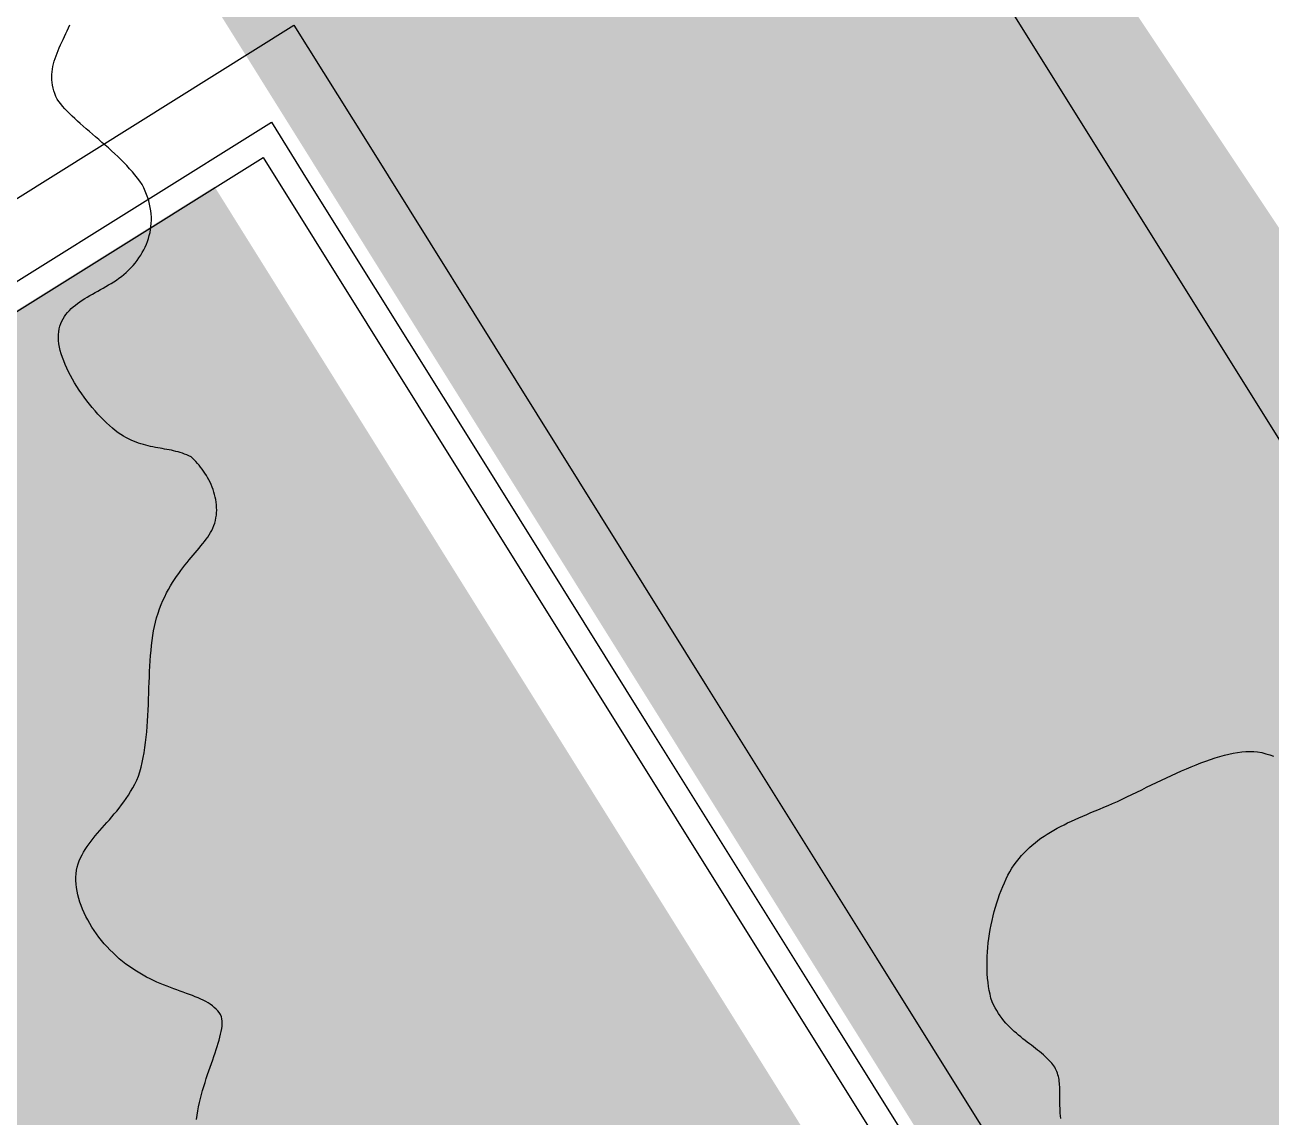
# Model space of a CAD drawing. Header units: metres. Extents: x 507649 to 508899, y 6966965 to 6967377.
# Drawn here: x 507858.654 to 507860.599, y 6967230.834 to 6967232.537 of the extents above; entities that cross this region are included whole.
import ezdxf

# ---------------------------------------------------------------- set-up
doc = ezdxf.new("R2010")
doc.units = ezdxf.units.M
doc.layers.add('_PROP-BDY', color=6, linetype='Continuous', plot=False)
for name, color, linetype in [('C_TEXT_2.5', 7, 'Continuous'), ('HATCH_LANDSCAPE', 1, 'Continuous'), ('HATCH_PAVEMENT_CARPARK', 254, 'Continuous'), ('KRB_LIP', 6, 'Continuous'), ('mga2020VEG_TREE', 252, 'Continuous'), ('PAV_CREST SAG', 2, 'Continuous')]:
    doc.layers.add(name, color=color, linetype=linetype)
pattern_1 = [(212.013854887, (0, 0), (-0.28538859865, -1.2375190291), [0.238125, -1.557926224]), (167.013854887, (0, 0), (-0.28538859868, -1.23751902925), [0.238125, -1.031875]), (257.013854887, (0, 0), (1.23751902925, -0.28538859868), [0.238125, -1.031875])]

# ---------------------------------------------------------------- blocks, each defined once
blk = doc.blocks.new('XD_HATCH')
at = {"layer": 'HATCH_LANDSCAPE', "ltscale": 0.5}
h = blk.add_hatch(dxfattribs=at)
h.set_pattern_fill('GRASS', color=256, scale=0.05)
h.set_pattern_definition(pattern_1)
edge = h.paths.add_edge_path()
edge.add_line((507834.6194, 6967286.6003), (507833.7745, 6967278.3766))
edge.add_line((507833.7745, 6967278.3766), (507834.4563, 6967266.5732))
edge.add_arc((507833.4405, 6967266.3882), 1.0325, -56.8269, 10.3208, ccw=False)
edge.add_line((507834.0055, 6967265.524), (507833.7027, 6967265.3348))
edge.add_line((507833.7027, 6967265.3348), (507831.8595, 6967265.8814))
edge.add_arc((507790.5773, 6967261.1965), 41.5471, 6.4744, 11.72996)
edge.add_arc((507652.9266, 6967269.5696), 178.3302, 0.023588, 2.717699)
edge.add_arc((507863.8943, 6967277.5885), 32.8409, 156.38178, 179.23816, ccw=False)
edge.add_line((507833.8043, 6967290.7459), (507834.868, 6967290.3037))
edge.add_line((507834.868, 6967290.3037), (507834.6194, 6967286.6003))
edge = h.paths.add_edge_path()
edge.add_line((507840.3758, 6967264.2031), (507839.0111, 6967268.6216))
edge.add_line((507839.0111, 6967268.6216), (507838.9485, 6967268.9634))
edge.add_line((507838.9485, 6967268.9634), (507838.9635, 6967269.4631))
edge.add_line((507838.9635, 6967269.4631), (507838.7986, 6967271.4707))
edge.add_line((507838.7986, 6967271.4707), (507838.5426, 6967271.9806))
edge.add_line((507838.5426, 6967271.9806), (507838.3277, 6967272.489))
edge.add_line((507838.3277, 6967272.489), (507838.1812, 6967272.9949))
edge.add_line((507838.1812, 6967272.9949), (507838.0533, 6967273.5))
edge.add_line((507838.0533, 6967273.5), (507837.435, 6967274.5364))
edge.add_line((507837.435, 6967274.5364), (507837.4424, 6967274.8298))
edge.add_line((507837.4424, 6967274.8298), (507837.523, 6967275.3334))
edge.add_line((507837.523, 6967275.3334), (507837.4511, 6967275.831))
edge.add_line((507837.4511, 6967275.831), (507837.4008, 6967276.3294))
edge.add_line((507837.4008, 6967276.3294), (507837.3858, 6967276.8292))
edge.add_line((507837.3858, 6967276.8292), (507837.3708, 6967277.329))
edge.add_line((507837.3708, 6967277.329), (507837.3559, 6967277.8288))
edge.add_line((507837.3559, 6967277.8288), (507837.2868, 6967278.3259))
edge.add_line((507837.2868, 6967278.3259), (507837.6201, 6967280.3039))
edge.add_line((507837.6201, 6967280.3039), (507837.7291, 6967281.2981))
edge.add_line((507837.7291, 6967281.2981), (507837.7573, 6967281.7976))
edge.add_line((507837.7573, 6967281.7976), (507837.7637, 6967283.3032))
edge.add_line((507837.7637, 6967283.3032), (507837.8004, 6967283.8019))
edge.add_line((507837.8004, 6967283.8019), (507837.9, 6967284.2949))
edge.add_line((507837.9, 6967284.2949), (507838.1892, 6967285.2728))
edge.add_line((507838.1892, 6967285.2728), (507838.2709, 6967285.7675))
edge.add_line((507838.2709, 6967285.7675), (507838.3266, 6967286.2645))
edge.add_line((507838.3266, 6967286.2645), (507837.056, 6967286.299))
edge.add_line((507837.056, 6967286.299), (507837.0835, 6967286.024))
edge.add_line((507837.0835, 6967286.024), (507836.2865, 6967278.3018))
edge.add_line((507836.2865, 6967278.3018), (507836.7877, 6967269.7623))
edge.add_line((507836.7877, 6967269.7623), (507836.9971, 6967265.9725))
edge.add_arc((507835.4372, 6967265.8975), 1.5617, -51.2364, 2.7548, ccw=False)
edge.add_line((507836.415, 6967264.6797), (507834.7625, 6967263.6386))
edge.add_line((507834.7625, 6967263.6386), (507834.4122, 6967261.6514))
edge.add_line((507834.4122, 6967261.6514), (507838.3369, 6967255.3696))
edge.add_arc((507838.6337, 6967255.5551), 0.35, 211.9938, 302.0004)
edge.add_line((507838.8192, 6967255.2583), (507843.102, 6967257.934))
edge.add_line((507843.102, 6967257.934), (507849.8852, 6967247.0769))
edge.add_line((507849.8852, 6967247.0769), (507845.6775, 6967244.448))
edge.add_arc((507845.8629, 6967244.1511), 0.35, 121.996, 211.996)
edge.add_line((507845.5661, 6967243.9657), (507846.3609, 6967242.6936))
edge.add_arc((507846.6577, 6967242.879), 0.35, 211.996, 301.996)
edge.add_line((507846.8432, 6967242.5822), (507851.0509, 6967245.2111))
edge.add_line((507851.0509, 6967245.2111), (507857.8321, 6967234.3573))
edge.add_line((507857.8321, 6967234.3573), (507858.9988, 6967232.4898))
edge.add_line((507858.9988, 6967232.4898), (507868.4293, 6967217.3956))
edge.add_line((507868.4293, 6967217.3956), (507869.595, 6967215.5298))
edge.add_line((507869.595, 6967215.5298), (507879.0265, 6967200.4339))
edge.add_line((507879.0265, 6967200.4339), (507880.1922, 6967198.5681))
edge.add_line((507880.1922, 6967198.5681), (507889.6237, 6967183.4722))
edge.add_line((507889.6237, 6967183.4722), (507890.8655, 6967181.6516))
edge.add_line((507890.8655, 6967181.6516), (507890.7894, 6967181.6064))
edge.add_line((507890.7894, 6967181.6064), (507900.2209, 6967166.5105))
edge.add_line((507900.2209, 6967166.5105), (507895.9381, 6967163.8347))
edge.add_arc((507896.1235, 6967163.5378), 0.35, 121.994, 211.996)
edge.add_line((507895.8267, 6967163.3524), (507896.6215, 6967162.0802))
edge.add_arc((507896.9183, 6967162.2657), 0.35, 211.9984, 301.996)
edge.add_line((507897.1038, 6967161.9689), (507901.3866, 6967164.6447))
edge.add_line((507901.3866, 6967164.6447), (507910.8181, 6967149.5487))
edge.add_line((507910.8181, 6967149.5487), (507906.5469, 6967146.8811))
edge.add_arc((507906.7649, 6967146.6028), 0.3535, 128.0734, 218.4885)
edge.add_line((507906.4882, 6967146.3828), (507907.8077, 6967145.0972))
edge.add_line((507907.8077, 6967145.0972), (507909.4019, 6967144.1738))
edge.add_line((507909.4019, 6967144.1738), (507911.1824, 6967145.0318))
edge.add_line((507911.1824, 6967145.0318), (507911.5938, 6967146.4662))
edge.add_line((507911.5938, 6967146.4662), (507913.3116, 6967147.5395))
edge.add_line((507913.3116, 6967147.5395), (507911.7607, 6967150.3145))
edge.add_line((507911.7607, 6967150.3145), (507911.3517, 6967151.1377))
edge.add_line((507911.3517, 6967151.1377), (507910.3123, 6967152.8466))
edge.add_line((507910.3123, 6967152.8466), (507910.0252, 6967153.2568))
edge.add_line((507910.0252, 6967153.2568), (507908.2386, 6967155.6779))
edge.add_line((507908.2386, 6967155.6779), (507906.8185, 6967157.7385))
edge.add_line((507906.8185, 6967157.7385), (507905.1467, 6967160.2314))
edge.add_line((507905.1467, 6967160.2314), (507902.6614, 6967164.5743))
edge.add_line((507902.6614, 6967164.5743), (507901.6885, 6967166.3247))
edge.add_line((507901.6885, 6967166.3247), (507890.3492, 6967184.5912))
edge.add_line((507890.3492, 6967184.5912), (507887.9238, 6967188.3817))
edge.add_line((507887.9238, 6967188.3817), (507882.2644, 6967197.2262))
edge.add_line((507882.2644, 6967197.2262), (507881.0853, 6967198.9492))
edge.add_line((507881.0853, 6967198.9492), (507875.2149, 6967208.1494))
edge.add_line((507875.2149, 6967208.1494), (507870.7184, 6967215.3627))
edge.add_line((507870.7184, 6967215.3627), (507864.5811, 6967226.2674))
edge.add_line((507864.5811, 6967226.2674), (507858.7045, 6967235.0792))
edge.add_line((507858.7045, 6967235.0792), (507856.2419, 6967238.7442))
edge.add_line((507856.2419, 6967238.7442), (507855.1022, 6967240.3904))
edge.add_line((507855.1022, 6967240.3904), (507854.8173, 6967240.8019))
edge.add_line((507854.8173, 6967240.8019), (507854.0618, 6967242.0986))
edge.add_line((507854.0618, 6967242.0986), (507852.576, 6967244.7077))
edge.add_line((507852.576, 6967244.7077), (507851.066, 6967247.3016))
edge.add_line((507851.066, 6967247.3016), (507849.5393, 6967249.8852))
edge.add_line((507849.5393, 6967249.8852), (507848.9949, 6967250.7242))
edge.add_line((507848.9949, 6967250.7242), (507848.7226, 6967251.1437))
edge.add_line((507848.7226, 6967251.1437), (507848.4401, 6967251.5567))
edge.add_line((507848.4401, 6967251.5567), (507847.8618, 6967252.3745))
edge.add_line((507847.8618, 6967252.3745), (507847.3356, 6967253.2249))
edge.add_line((507847.3356, 6967253.2249), (507845.7975, 6967255.8013))
edge.add_line((507845.7975, 6967255.8013), (507844.2186, 6967258.446))
edge.add_line((507844.2186, 6967258.446), (507842.8502, 6967261.0217))
edge.add_line((507842.8502, 6967261.0217), (507842.6112, 6967261.4614))
edge.add_line((507842.6112, 6967261.4614), (507842.0412, 6967262.2858))
edge.add_line((507842.0412, 6967262.2858), (507840.3758, 6967264.2031))
h = blk.add_hatch(dxfattribs=at)
h.set_pattern_fill('GRASS', color=256, scale=0.05)
h.set_pattern_definition(pattern_1)
edge = h.paths.add_edge_path()
edge.add_arc((507854.5363, 6967230.1418), 0.3719, 215.2785, 298.7149, ccw=False)
edge.add_line((507854.2327, 6967229.927), (507853.4379, 6967231.1992))
edge.add_arc((507853.7284, 6967231.3861), 0.3454, 121.2268, 212.7611, ccw=False)
edge.add_line((507853.5493, 6967231.6815), (507857.9082, 6967234.4025))
edge.add_line((507857.9082, 6967234.4025), (507859.0739, 6967232.5367))
edge.add_line((507859.0739, 6967232.5367), (507854.7149, 6967229.8157))
at = {"layer": 'HATCH_PAVEMENT_CARPARK'}
h = blk.add_hatch(color=256, dxfattribs=at)
h.dxf.hatch_style = 1
edge = h.paths.add_edge_path()
edge.add_spline(control_points=[(507831.6057, 6967265.2103), (507831.2653, 6967264.9977)], knot_values=[3.035082, 3.035082, 4.035082, 4.035082], weights=[1, 1], degree=1, periodic=0)
edge.add_spline(control_points=[(507831.2653, 6967264.9977), (507829.7013, 6967264.0205)], knot_values=[2.035082, 2.035082, 3.035082, 3.035082], weights=[1, 1], degree=1, periodic=0)
edge.add_spline(control_points=[(507829.7013, 6967264.0205), (507828.586, 6967263.3237)], knot_values=[1.499683, 1.499683, 2.035082, 2.035082], weights=[1, 1], degree=1, periodic=0)
edge.add_line((507828.586, 6967263.3237), (507826.3004, 6967261.8957))
edge.add_line((507826.3004, 6967261.8957), (507828.2109, 6967258.8379))
edge.add_line((507828.2109, 6967258.8379), (507832.6123, 6967251.7931))
edge.add_arc((507832.1708, 6967251.5252), 0.5164, -46.2921, 31.2496, ccw=False)
edge.add_line((507832.5276, 6967251.1519), (507828.2976, 6967248.5078))
edge.add_line((507828.2976, 6967248.5078), (507834.8678, 6967237.9915))
edge.add_line((507834.8678, 6967237.9915), (507839.0985, 6967240.6347))
edge.add_arc((507839.2657, 6967239.8885), 0.7648, 41.8437, 102.6277, ccw=False)
edge.add_line((507839.8354, 6967240.3986), (507840.6363, 6967239.117))
edge.add_arc((507839.9895, 6967239.0145), 0.6548, -54.842, 9.002, ccw=False)
edge.add_line((507840.3666, 6967238.4792), (507836.1925, 6967235.8713))
edge.add_line((507836.1925, 6967235.8713), (507842.8687, 6967225.1854))
edge.add_line((507842.8687, 6967225.1854), (507844.1606, 6967223.1178))
edge.add_line((507844.1606, 6967223.1178), (507853.4659, 6967208.2237))
edge.add_line((507853.4659, 6967208.2237), (507857.6976, 6967210.8653))
edge.add_arc((507857.8775, 6967210.3834), 0.5143, 32.6567, 110.4711, ccw=False)
edge.add_line((507858.3105, 6967210.661), (507859.1053, 6967209.3888))
edge.add_line((507859.1053, 6967209.3888), (507864.7027, 6967212.8859))
edge.add_line((507864.7027, 6967212.8859), (507863.9079, 6967214.158))
edge.add_arc((507864.3319, 6967214.4229), 0.5, 121.996, 211.9999, ccw=False)
edge.add_line((507864.067, 6967214.847), (507868.2226, 6967217.4433))
edge.add_line((507868.2226, 6967217.4433), (507858.9501, 6967232.2848))
edge.add_line((507858.9501, 6967232.2848), (507854.7944, 6967229.6885))
edge.add_arc((507854.528, 6967230.1061), 0.4954, 211.4621, 302.5322, ccw=False)
edge.add_line((507854.1055, 6967229.8476), (507853.3107, 6967231.1197))
edge.add_arc((507853.7337, 6967231.3849), 0.4992, 121.9038, 212.0841, ccw=False)
edge.add_line((507853.4698, 6967231.8087), (507857.6254, 6967234.405))
edge.add_line((507857.6254, 6967234.405), (507851.0022, 6967245.0061))
edge.add_line((507851.0022, 6967245.0061), (507846.9226, 6967242.455))
edge.add_arc((507846.6577, 6967242.879), 0.5, 211.996, 301.996, ccw=False)
edge.add_line((507846.2337, 6967242.6141), (507845.4389, 6967243.8862))
edge.add_arc((507845.8629, 6967244.1511), 0.5, 121.996, 211.996, ccw=False)
edge.add_line((507845.598, 6967244.5752), (507849.6775, 6967247.1263))
edge.add_line((507849.6775, 6967247.1263), (507843.0543, 6967257.7273))
edge.add_line((507843.0543, 6967257.7273), (507842.2198, 6967257.2017))
edge.add_line((507842.2198, 6967257.2017), (507838.8987, 6967255.131))
edge.add_arc((507838.6337, 6967255.5551), 0.5, 211.9931, 301.9996, ccw=False)
edge.add_line((507838.2097, 6967255.2902), (507833.4848, 6967262.8744))
edge.add_line((507833.4848, 6967262.8744), (507831.8978, 6967265.3928))
edge.add_line((507831.8978, 6967265.3928), (507831.6057, 6967265.2103))
blk = doc.blocks.new('BAC V TREE')
for p, q in [((-11.4713, 9.1201), (-11.425, 9.134)), ((-11.425, 9.134), (-11.3794, 9.1465)), ((-11.3794, 9.1465), (-11.3345, 9.1573)), ((-11.3345, 9.1573), (-11.2904, 9.1665)), ((-11.2904, 9.1665), (-11.2471, 9.1739)), ((-11.2471, 9.1739), (-11.2048, 9.1794)), ((-11.2048, 9.1794), (-11.1634, 9.183)), ((-11.1634, 9.183), (-11.123, 9.1844)), ((-11.123, 9.1844), (-11.0837, 9.1837)), ((-11.0837, 9.1837), (-11.0455, 9.1807)), ((-11.0455, 9.1807), (-11.0032, 9.1726)), ((-11.0032, 9.1726), (-10.9625, 9.1625)), ((-10.9625, 9.1625), (-10.9232, 9.1507)), ((-10.9232, 9.1507), (-10.8855, 9.1371)), ((-11.8097, 8.9895), (-11.7602, 9.011)), ((-11.7602, 9.011), (-11.711, 9.0317)), ((-11.711, 9.0317), (-11.6622, 9.0516)), ((-11.6622, 9.0516), (-11.6137, 9.0704)), ((-11.6137, 9.0704), (-11.5657, 9.0882)), ((-11.5657, 9.0882), (-11.5182, 9.1048)), ((-11.5182, 9.1048), (-11.4713, 9.1201)), ((-12.0594, 8.8737), (-12.0093, 8.8976)), ((-12.0093, 8.8976), (-11.9593, 8.9213)), ((-11.9593, 8.9213), (-11.9093, 8.9445)), ((-11.9093, 8.9445), (-11.8594, 8.9673)), ((-11.8594, 8.9673), (-11.8097, 8.9895)), ((-12.3078, 8.7532), (-12.2585, 8.7771)), ((-12.2585, 8.7771), (-12.209, 8.8011)), ((-12.209, 8.8011), (-12.1593, 8.8253)), ((-12.1593, 8.8253), (-12.1094, 8.8495)), ((-12.1094, 8.8495), (-12.0594, 8.8737)), ((-12.5901, 8.6243), (-12.5459, 8.6429)), ((-12.5459, 8.6429), (-12.5008, 8.6619)), ((-12.5008, 8.6619), (-12.4533, 8.6839)), ((-12.4533, 8.6839), (-12.4052, 8.7065)), ((-12.4052, 8.7065), (-12.3567, 8.7296)), ((-12.3567, 8.7296), (-12.3078, 8.7532)), ((-12.8772, 8.5022), (-12.8386, 8.5193)), ((-12.8386, 8.5193), (-12.7992, 8.5365)), ((-12.7992, 8.5365), (-12.759, 8.5536)), ((-12.759, 8.5536), (-12.718, 8.571)), ((-12.718, 8.571), (-12.6762, 8.5885)), ((-12.6762, 8.5885), (-12.6336, 8.6062)), ((-12.6336, 8.6062), (-12.5901, 8.6243)), ((-13.1255, 8.3757), (-13.0924, 8.395)), ((-13.0924, 8.395), (-13.0585, 8.4137)), ((-13.0585, 8.4137), (-13.0238, 8.432)), ((-13.0238, 8.432), (-12.9883, 8.4499)), ((-12.9883, 8.4499), (-12.9521, 8.4675)), ((-12.9521, 8.4675), (-12.915, 8.4849)), ((-12.915, 8.4849), (-12.8772, 8.5022)), ((-13.3084, 8.2455), (-13.2798, 8.2693)), ((-13.2798, 8.2693), (-13.2505, 8.2922)), ((-13.2505, 8.2922), (-13.2204, 8.3142)), ((-13.2204, 8.3142), (-13.1895, 8.3354)), ((-13.1895, 8.3354), (-13.1579, 8.3559)), ((-13.1579, 8.3559), (-13.1255, 8.3757)), ((-13.4404, 8.1099), (-13.4155, 8.1395)), ((-13.4155, 8.1395), (-13.3898, 8.1677)), ((-13.3898, 8.1677), (-13.3634, 8.1948)), ((-13.3634, 8.1948), (-13.3363, 8.2207)), ((-13.3363, 8.2207), (-13.3084, 8.2455)), ((-13.5328, 7.9773), (-13.5108, 8.0128)), ((-13.5108, 8.0128), (-13.488, 8.0466)), ((-13.488, 8.0466), (-13.4646, 8.079)), ((-13.4646, 8.079), (-13.4404, 8.1099)), ((-13.5875, 7.8682), (-13.5699, 7.9058)), ((-13.5699, 7.9058), (-13.5517, 7.9422)), ((-13.5517, 7.9422), (-13.5328, 7.9773)), ((-13.6357, 7.749), (-13.6204, 7.7897)), ((-13.6204, 7.7897), (-13.6043, 7.8294)), ((-13.6043, 7.8294), (-13.5875, 7.8682)), ((-13.6771, 7.6221), (-13.6641, 7.6651)), ((-13.6641, 7.6651), (-13.6503, 7.7074)), ((-13.6503, 7.7074), (-13.6357, 7.749)), ((-13.7108, 7.4898), (-13.7004, 7.5344)), ((-13.7004, 7.5344), (-13.6892, 7.5785)), ((-13.6892, 7.5785), (-13.6771, 7.6221)), ((-13.7365, 7.3544), (-13.7289, 7.3998)), ((-13.7289, 7.3998), (-13.7203, 7.4449)), ((-13.7203, 7.4449), (-13.7108, 7.4898)), ((-13.7534, 7.2182), (-13.7487, 7.2635)), ((-13.7487, 7.2635), (-13.7431, 7.309)), ((-13.7431, 7.309), (-13.7365, 7.3544)), ((-13.7595, 7.128), (-13.7569, 7.173)), ((-13.7569, 7.173), (-13.7534, 7.2182)), ((-13.7613, 7.0391), (-13.7609, 7.0833)), ((-13.7605, 6.9954), (-13.7613, 7.0391)), ((-13.7609, 7.0833), (-13.7595, 7.128)), ((-13.7586, 6.9522), (-13.7605, 6.9954)), ((-13.7555, 6.9097), (-13.7586, 6.9522)), ((-13.7512, 6.868), (-13.7555, 6.9097)), ((-13.7457, 6.8271), (-13.7512, 6.868)), ((-13.739, 6.7871), (-13.7457, 6.8271)), ((-13.731, 6.7481), (-13.739, 6.7871)), ((-13.7218, 6.7102), (-13.731, 6.7481)), ((-13.7112, 6.6735), (-13.7218, 6.7102)), ((-13.6965, 6.6425), (-13.7112, 6.6735)), ((-13.6809, 6.6129), (-13.6965, 6.6425)), ((-13.6644, 6.5845), (-13.6809, 6.6129)), ((-13.6472, 6.5573), (-13.6644, 6.5845)), ((-13.6292, 6.5313), (-13.6472, 6.5573)), ((-13.6106, 6.5063), (-13.6292, 6.5313)), ((-13.5914, 6.4824), (-13.6106, 6.5063)), ((-13.5716, 6.4594), (-13.5914, 6.4824)), ((-13.5514, 6.4374), (-13.5716, 6.4594)), ((-13.5307, 6.4161), (-13.5514, 6.4374)), ((-13.5097, 6.3957), (-13.5307, 6.4161)), ((-13.4884, 6.376), (-13.5097, 6.3957)), ((-13.4669, 6.3569), (-13.4884, 6.376)), ((-13.4453, 6.3385), (-13.4669, 6.3569)), ((-13.4235, 6.3205), (-13.4453, 6.3385)), ((-13.4017, 6.3031), (-13.4235, 6.3205)), ((-13.3799, 6.2861), (-13.4017, 6.3031)), ((-13.3582, 6.2694), (-13.3799, 6.2861)), ((-13.3367, 6.253), (-13.3582, 6.2694)), ((-13.3154, 6.2369), (-13.3367, 6.253)), ((-13.2943, 6.2209), (-13.3154, 6.2369)), ((-13.2736, 6.205), (-13.2943, 6.2209)), ((-13.2533, 6.1892), (-13.2736, 6.205)), ((-13.2334, 6.1734), (-13.2533, 6.1892)), ((-13.2141, 6.1576), (-13.2334, 6.1734)), ((-13.1954, 6.1416), (-13.2141, 6.1576)), ((-13.1773, 6.1254), (-13.1954, 6.1416)), ((-13.1599, 6.1089), (-13.1773, 6.1254)), ((-13.1433, 6.0922), (-13.1599, 6.1089)), ((-13.1275, 6.0751), (-13.1433, 6.0922)), ((-13.1126, 6.0575), (-13.1275, 6.0751)), ((-13.1012, 6.0439), (-13.1126, 6.0575)), ((-13.0909, 6.0301), (-13.1012, 6.0439)), ((-13.0816, 6.0161), (-13.0909, 6.0301)), ((-13.0734, 6.0018), (-13.0816, 6.0161)), ((-13.0661, 5.9871), (-13.0734, 6.0018)), ((-13.0596, 5.9722), (-13.0661, 5.9871)), ((-13.0541, 5.9569), (-13.0596, 5.9722)), ((-13.0492, 5.9413), (-13.0541, 5.9569)), ((-13.0451, 5.9253), (-13.0492, 5.9413)), ((-13.0417, 5.909), (-13.0451, 5.9253)), ((-13.0388, 5.8923), (-13.0417, 5.909)), ((-13.0365, 5.8751), (-13.0388, 5.8923)), ((-13.0347, 5.8575), (-13.0365, 5.8751)), ((-13.0332, 5.8395), (-13.0347, 5.8575)), ((-13.0322, 5.821), (-13.0332, 5.8395)), ((-13.0314, 5.802), (-13.0322, 5.821)), ((-13.0309, 5.7825), (-13.0314, 5.802)), ((-13.0305, 5.7625), (-13.0309, 5.7825)), ((-13.0303, 5.742), (-13.0305, 5.7625)), ((-13.0301, 5.7209), (-13.0303, 5.742)), ((-13.03, 5.6992), (-13.0301, 5.7209)), ((-13.0298, 5.677), (-13.03, 5.6992)), ((-13.0294, 5.6542), (-13.0298, 5.677)), ((-13.029, 5.6307), (-13.0294, 5.6542)), ((-13.0282, 5.6066), (-13.029, 5.6307)), ((-13.0272, 5.5818), (-13.0282, 5.6066)), ((-13.0259, 5.5564), (-13.0272, 5.5818)), ((-13.0241, 5.5303), (-13.0259, 5.5564)), ((-13.0219, 5.5035), (-13.0241, 5.5303)), ((-15.121, 3.6074), (-15.1072, 3.6363)), ((-15.1072, 3.6363), (-15.0931, 3.6656)), ((-15.0931, 3.6656), (-15.0789, 3.6953)), ((-15.0789, 3.6953), (-15.0646, 3.7254)), ((-15.1725, 3.4951), (-15.1604, 3.5227)), ((-15.1604, 3.5227), (-15.1477, 3.5507)), ((-15.1477, 3.5507), (-15.1346, 3.5789)), ((-15.1346, 3.5789), (-15.121, 3.6074)), ((-15.2222, 3.3595), (-15.214, 3.3863)), ((-15.214, 3.3863), (-15.2048, 3.4133)), ((-15.2048, 3.4133), (-15.1948, 3.4404)), ((-15.1948, 3.4404), (-15.184, 3.4676)), ((-15.184, 3.4676), (-15.1725, 3.4951)), ((-15.2461, 3.2259), (-15.2438, 3.2527)), ((-15.2438, 3.2527), (-15.2402, 3.2794)), ((-15.2402, 3.2794), (-15.2354, 3.3061)), ((-15.2354, 3.3061), (-15.2293, 3.3328)), ((-15.2293, 3.3328), (-15.2222, 3.3595)), ((-15.2469, 3.1991), (-15.2461, 3.2259)), ((-15.2462, 3.1722), (-15.2469, 3.1991)), ((-15.2439, 3.1452), (-15.2462, 3.1722)), ((-15.24, 3.118), (-15.2439, 3.1452)), ((-15.2343, 3.0906), (-15.24, 3.118)), ((-15.2267, 3.0629), (-15.2343, 3.0906)), ((-15.2173, 3.0351), (-15.2267, 3.0629)), ((-15.2059, 3.0069), (-15.2173, 3.0351)), ((-15.1924, 2.9784), (-15.2059, 3.0069)), ((-15.1762, 2.955), (-15.1924, 2.9784)), ((-15.1581, 2.9313), (-15.1762, 2.955)), ((-15.1384, 2.9074), (-15.1581, 2.9313)), ((-15.117, 2.8832), (-15.1384, 2.9074)), ((-15.0941, 2.8588), (-15.117, 2.8832)), ((-15.0698, 2.8342), (-15.0941, 2.8588)), ((-15.0443, 2.8093), (-15.0698, 2.8342)), ((-15.0175, 2.7842), (-15.0443, 2.8093)), ((-14.9898, 2.7588), (-15.0175, 2.7842)), ((-14.9611, 2.7332), (-14.9898, 2.7588)), ((-14.9315, 2.7072), (-14.9611, 2.7332)), ((-14.9013, 2.681), (-14.9315, 2.7072)), ((-14.8704, 2.6545), (-14.9013, 2.681)), ((-14.8391, 2.6278), (-14.8704, 2.6545)), ((-14.8074, 2.6007), (-14.8391, 2.6278)), ((-14.7754, 2.5733), (-14.8074, 2.6007)), ((-14.7433, 2.5456), (-14.7754, 2.5733)), ((-14.7111, 2.5176), (-14.7433, 2.5456)), ((-14.679, 2.4892), (-14.7111, 2.5176)), ((-14.6471, 2.4606), (-14.679, 2.4892)), ((-14.6155, 2.4316), (-14.6471, 2.4606)), ((-14.5844, 2.4022), (-14.6155, 2.4316)), ((-14.5537, 2.3726), (-14.5844, 2.4022)), ((-14.5237, 2.3425), (-14.5537, 2.3726)), ((-14.4944, 2.3121), (-14.5237, 2.3425)), ((-14.466, 2.2814), (-14.4944, 2.3121)), ((-14.4386, 2.2503), (-14.466, 2.2814)), ((-14.4123, 2.2188), (-14.4386, 2.2503)), ((-14.3872, 2.1869), (-14.4123, 2.2188)), ((-14.3634, 2.1546), (-14.3872, 2.1869)), ((-14.341, 2.1219), (-14.3634, 2.1546)), ((-14.3239, 2.0889), (-14.341, 2.1219)), ((-14.3087, 2.0559), (-14.3239, 2.0889)), ((-14.2952, 2.023), (-14.3087, 2.0559)), ((-14.2834, 1.9901), (-14.2952, 2.023)), ((-14.2734, 1.9574), (-14.2834, 1.9901)), ((-14.265, 1.9248), (-14.2734, 1.9574)), ((-14.2583, 1.8923), (-14.265, 1.9248)), ((-14.2533, 1.8601), (-14.2583, 1.8923)), ((-14.2499, 1.828), (-14.2533, 1.8601)), ((-14.248, 1.7961), (-14.2499, 1.828)), ((-14.2489, 1.7332), (-14.2477, 1.7646)), ((-14.2477, 1.7646), (-14.248, 1.7961)), ((-14.2685, 1.611), (-14.2615, 1.6411)), ((-14.2615, 1.6411), (-14.2558, 1.6714)), ((-14.2558, 1.6714), (-14.2516, 1.7022)), ((-14.2516, 1.7022), (-14.2489, 1.7332)), ((-14.3102, 1.4949), (-14.2978, 1.5233)), ((-14.2978, 1.5233), (-14.2867, 1.5521)), ((-14.2867, 1.5521), (-14.2769, 1.5814)), ((-14.2769, 1.5814), (-14.2685, 1.611)), ((-14.3908, 1.3604), (-14.3723, 1.3862)), ((-14.3723, 1.3862), (-14.355, 1.4126)), ((-14.355, 1.4126), (-14.3389, 1.4395)), ((-14.3389, 1.4395), (-14.3239, 1.4669)), ((-14.3239, 1.4669), (-14.3102, 1.4949)), ((-14.4997, 1.2404), (-14.4759, 1.2631)), ((-14.4759, 1.2631), (-14.453, 1.2865)), ((-14.453, 1.2865), (-14.4312, 1.3105)), ((-14.4312, 1.3105), (-14.4105, 1.3351)), ((-14.4105, 1.3351), (-14.3908, 1.3604)), ((-14.6783, 1.1152), (-14.6516, 1.1311)), ((-14.6516, 1.1311), (-14.6253, 1.1475)), ((-14.6253, 1.1475), (-14.5993, 1.1643)), ((-14.5993, 1.1643), (-14.5738, 1.1817)), ((-14.5738, 1.1817), (-14.5489, 1.1997)), ((-14.5489, 1.1997), (-14.5246, 1.2183)), ((-14.5246, 1.2183), (-14.4997, 1.2404)), ((-14.891, 0.994), (-14.8653, 1.0092)), ((-14.8653, 1.0092), (-14.8391, 1.0242)), ((-14.8391, 1.0242), (-14.8126, 1.0392)), ((-14.8126, 1.0392), (-14.7859, 1.0541)), ((-14.7859, 1.0541), (-14.759, 1.0691)), ((-14.759, 1.0691), (-14.732, 1.0842)), ((-14.732, 1.0842), (-14.7051, 1.0996)), ((-14.7051, 1.0996), (-14.6783, 1.1152)), ((-15.0708, 0.859), (-15.0517, 0.8779)), ((-15.0517, 0.8779), (-15.0315, 0.896)), ((-15.0315, 0.896), (-15.0102, 0.9135)), ((-15.0102, 0.9135), (-14.9879, 0.9305)), ((-14.9879, 0.9305), (-14.9648, 0.9469)), ((-14.9648, 0.9469), (-14.9409, 0.963)), ((-14.9409, 0.963), (-14.9162, 0.9786)), ((-14.9162, 0.9786), (-14.891, 0.994)), ((-15.1565, 0.7272), (-15.1461, 0.7517)), ((-15.1461, 0.7517), (-15.1341, 0.7752)), ((-15.1341, 0.7752), (-15.1204, 0.7975)), ((-15.1204, 0.7975), (-15.1053, 0.8189)), ((-15.1053, 0.8189), (-15.0887, 0.8394)), ((-15.0887, 0.8394), (-15.0708, 0.859)), ((-15.1797, 0.6177), (-15.1767, 0.6462)), ((-15.1767, 0.6462), (-15.1719, 0.6745)), ((-15.1719, 0.6745), (-15.1651, 0.7015)), ((-15.1651, 0.7015), (-15.1565, 0.7272)), ((-15.1804, 0.5879), (-15.1797, 0.6177)), ((-15.1789, 0.557), (-15.1804, 0.5879)), ((-15.1752, 0.525), (-15.1789, 0.557)), ((-15.1695, 0.4921), (-15.1752, 0.525)), ((-15.1618, 0.4584), (-15.1695, 0.4921)), ((-15.1522, 0.4239), (-15.1618, 0.4584)), ((-15.1408, 0.3888), (-15.1522, 0.4239)), ((-15.1277, 0.3531), (-15.1408, 0.3888)), ((-15.113, 0.3169), (-15.1277, 0.3531)), ((-15.0968, 0.2804), (-15.113, 0.3169)), ((-15.0791, 0.2437), (-15.0968, 0.2804)), ((-15.06, 0.2068), (-15.0791, 0.2437)), ((-15.0397, 0.1699), (-15.06, 0.2068)), ((-15.0181, 0.133), (-15.0397, 0.1699)), ((-14.9955, 0.0962), (-15.0181, 0.133)), ((-14.9718, 0.0598), (-14.9955, 0.0962)), ((-14.9472, 0.0236), (-14.9718, 0.0598)), ((-14.9217, -0.0121), (-14.9472, 0.0236)), ((-14.8954, -0.0472), (-14.9217, -0.0121)), ((-14.8685, -0.0817), (-14.8954, -0.0472)), ((-14.841, -0.1154), (-14.8685, -0.0817)), ((-14.8129, -0.1483), (-14.841, -0.1154)), ((-14.7845, -0.1802), (-14.8129, -0.1483)), ((-14.7557, -0.2111), (-14.7845, -0.1802)), ((-14.7266, -0.2408), (-14.7557, -0.2111)), ((-14.6974, -0.2693), (-14.7266, -0.2408)), ((-14.6681, -0.2964), (-14.6974, -0.2693)), ((-14.6388, -0.3221), (-14.6681, -0.2964)), ((-14.6096, -0.3463), (-14.6388, -0.3221)), ((-14.5805, -0.3687), (-14.6096, -0.3463)), ((-14.5544, -0.3862), (-14.5805, -0.3687)), ((-14.5284, -0.4022), (-14.5544, -0.3862)), ((-14.5027, -0.4168), (-14.5284, -0.4022)), ((-14.4771, -0.4301), (-14.5027, -0.4168)), ((-14.4518, -0.4421), (-14.4771, -0.4301)), ((-14.4266, -0.453), (-14.4518, -0.4421)), ((-14.4016, -0.4629), (-14.4266, -0.453)), ((-14.3768, -0.4718), (-14.4016, -0.4629)), ((-14.3521, -0.4799), (-14.3768, -0.4718)), ((-14.3277, -0.4871), (-14.3521, -0.4799)), ((-14.3034, -0.4937), (-14.3277, -0.4871)), ((-14.2793, -0.4996), (-14.3034, -0.4937)), ((-14.2553, -0.505), (-14.2793, -0.4996)), ((-14.2316, -0.51), (-14.2553, -0.505)), ((-14.2079, -0.5146), (-14.2316, -0.51)), ((-14.1845, -0.5189), (-14.2079, -0.5146)), ((-14.1612, -0.5231), (-14.1845, -0.5189)), ((-14.138, -0.5271), (-14.1612, -0.5231)), ((-14.115, -0.5312), (-14.138, -0.5271)), ((-14.0922, -0.5353), (-14.115, -0.5312)), ((-14.0695, -0.5396), (-14.0922, -0.5353)), ((-14.0469, -0.5441), (-14.0695, -0.5396)), ((-14.0244, -0.549), (-14.0469, -0.5441)), ((-14.0021, -0.5543), (-14.0244, -0.549)), ((-13.98, -0.5601), (-14.0021, -0.5543)), ((-13.9579, -0.5665), (-13.98, -0.5601)), ((-13.936, -0.5735), (-13.9579, -0.5665)), ((-13.9142, -0.5814), (-13.936, -0.5735)), ((-13.8925, -0.5901), (-13.9142, -0.5814)), ((-13.871, -0.5997), (-13.8925, -0.5901)), ((-13.8495, -0.6104), (-13.871, -0.5997)), ((-13.8331, -0.6251), (-13.8495, -0.6104)), ((-13.8167, -0.6408), (-13.8331, -0.6251)), ((-13.8005, -0.6574), (-13.8167, -0.6408)), ((-13.7845, -0.6749), (-13.8005, -0.6574)), ((-13.7688, -0.6932), (-13.7845, -0.6749)), ((-13.7534, -0.7122), (-13.7688, -0.6932)), ((-13.7383, -0.7321), (-13.7534, -0.7122)), ((-13.7237, -0.7526), (-13.7383, -0.7321)), ((-13.7096, -0.7738), (-13.7237, -0.7526)), ((-13.696, -0.7956), (-13.7096, -0.7738)), ((-13.6831, -0.818), (-13.696, -0.7956)), ((-13.6707, -0.841), (-13.6831, -0.818)), ((-13.6591, -0.8644), (-13.6707, -0.841)), ((-13.6482, -0.8883), (-13.6591, -0.8644)), ((-13.6381, -0.9126), (-13.6482, -0.8883)), ((-13.6288, -0.9373), (-13.6381, -0.9126)), ((-13.6205, -0.9623), (-13.6288, -0.9373)), ((-13.6131, -0.9877), (-13.6205, -0.9623)), ((-13.6068, -1.0133), (-13.6131, -0.9877)), ((-13.6015, -1.0391), (-13.6068, -1.0133)), ((-13.5974, -1.065), (-13.6015, -1.0391)), ((-13.5944, -1.0911), (-13.5974, -1.065)), ((-13.5927, -1.1173), (-13.5944, -1.0911)), ((-13.5922, -1.1436), (-13.5927, -1.1173)), ((-13.6112, -1.2741), (-13.6044, -1.2482)), ((-13.6044, -1.2482), (-13.5992, -1.2222)), ((-13.5992, -1.2222), (-13.5954, -1.196)), ((-13.5954, -1.196), (-13.5931, -1.1698)), ((-13.5931, -1.1698), (-13.5922, -1.1436)), ((-13.668, -1.3923), (-13.6541, -1.3701)), ((-13.6541, -1.3701), (-13.6413, -1.3478)), ((-13.6413, -1.3478), (-13.6296, -1.3252)), ((-13.6296, -1.3252), (-13.6196, -1.2997)), ((-13.6196, -1.2997), (-13.6112, -1.2741)), ((-13.7503, -1.5026), (-13.7323, -1.4803)), ((-13.7323, -1.4803), (-13.715, -1.4583)), ((-13.715, -1.4583), (-13.6985, -1.4363)), ((-13.6985, -1.4363), (-13.6828, -1.4143)), ((-13.6828, -1.4143), (-13.668, -1.3923)), ((-13.8688, -1.6435), (-13.8481, -1.6188)), ((-13.8481, -1.6188), (-13.8277, -1.5946)), ((-13.8277, -1.5946), (-13.8077, -1.571)), ((-13.8077, -1.571), (-13.788, -1.5478)), ((-13.788, -1.5478), (-13.7689, -1.5251)), ((-13.7689, -1.5251), (-13.7503, -1.5026)), ((-13.9739, -1.7786), (-13.9529, -1.7498)), ((-13.9529, -1.7498), (-13.9318, -1.722)), ((-13.9318, -1.722), (-13.9107, -1.695)), ((-13.9107, -1.695), (-13.8897, -1.6689)), ((-13.8897, -1.6689), (-13.8688, -1.6435)), ((-14.056, -1.9047), (-14.0359, -1.8714)), ((-14.0359, -1.8714), (-14.0155, -1.8393)), ((-14.0155, -1.8393), (-13.9948, -1.8084)), ((-13.9948, -1.8084), (-13.9739, -1.7786)), ((-14.1135, -2.0129), (-14.0949, -1.9754)), ((-14.0949, -1.9754), (-14.0757, -1.9394)), ((-14.0757, -1.9394), (-14.056, -1.9047)), ((-14.1654, -2.1348), (-14.1489, -2.0925)), ((-14.1489, -2.0925), (-14.1315, -2.0519)), ((-14.1315, -2.0519), (-14.1135, -2.0129)), ((-14.2072, -2.2671), (-14.1961, -2.2248)), ((-14.1961, -2.2248), (-14.1812, -2.1789)), ((-14.1812, -2.1789), (-14.1654, -2.1348)), ((-14.2336, -2.4036), (-14.2259, -2.3566)), ((-14.2259, -2.3566), (-14.2172, -2.3111)), ((-14.2172, -2.3111), (-14.2072, -2.2671)), ((-14.2511, -2.5519), (-14.2461, -2.5013)), ((-14.2461, -2.5013), (-14.2403, -2.4519)), ((-14.2403, -2.4519), (-14.2336, -2.4036)), ((-14.2591, -2.656), (-14.2554, -2.6035)), ((-14.2554, -2.6035), (-14.2511, -2.5519)), ((-14.2651, -2.7631), (-14.2623, -2.7092)), ((-14.2623, -2.7092), (-14.2591, -2.656)), ((-14.2718, -2.9277), (-14.2698, -2.8725)), ((-14.2698, -2.8725), (-14.2675, -2.8175)), ((-14.2675, -2.8175), (-14.2651, -2.7631)), ((-14.276, -3.0388), (-14.2739, -2.9832)), ((-14.2739, -2.9832), (-14.2718, -2.9277)), ((-14.2807, -3.1499), (-14.2782, -3.0944)), ((-14.2782, -3.0944), (-14.276, -3.0388)), ((-14.2867, -3.2603), (-14.2835, -3.2052)), ((-14.2835, -3.2052), (-14.2807, -3.1499)), ((-14.2999, -3.4223), (-14.2949, -3.3689)), ((-14.2949, -3.3689), (-14.2905, -3.3149)), ((-14.2905, -3.3149), (-14.2867, -3.2603)), ((-14.3126, -3.5269), (-14.3058, -3.475)), ((-14.3058, -3.475), (-14.2999, -3.4223)), ((-14.3291, -3.6275), (-14.3203, -3.5777)), ((-14.3203, -3.5777), (-14.3126, -3.5269)), ((-14.363, -3.7694), (-14.3504, -3.7235)), ((-14.3504, -3.7235), (-14.3391, -3.6761)), ((-14.3391, -3.6761), (-14.3291, -3.6275)), ((-14.4147, -3.8936), (-14.3954, -3.8545)), ((-14.3954, -3.8545), (-14.3771, -3.8138)), ((-14.3771, -3.8138), (-14.363, -3.7694)), ((-14.478, -4.0029), (-14.4561, -3.9677)), ((-14.4561, -3.9677), (-14.435, -3.9313)), ((-14.435, -3.9313), (-14.4147, -3.8936)), ((-14.5713, -4.1329), (-14.5474, -4.1018)), ((-14.5474, -4.1018), (-14.5237, -4.0698)), ((-14.5237, -4.0698), (-14.5006, -4.0369)), ((-14.5006, -4.0369), (-14.478, -4.0029)), ((-14.6936, -4.2776), (-14.6692, -4.2498)), ((-14.6692, -4.2498), (-14.6446, -4.2215)), ((-14.6446, -4.2215), (-14.6201, -4.1926)), ((-14.6201, -4.1926), (-14.5956, -4.1631)), ((-14.5956, -4.1631), (-14.5713, -4.1329)), ((-14.7884, -4.3857), (-14.7653, -4.359)), ((-14.7653, -4.359), (-14.7418, -4.3321)), ((-14.7418, -4.3321), (-14.7178, -4.305)), ((-14.7178, -4.305), (-14.6936, -4.2776)), ((-14.8931, -4.52), (-14.8739, -4.4927)), ((-14.8739, -4.4927), (-14.8537, -4.4658)), ((-14.8537, -4.4658), (-14.8327, -4.439)), ((-14.8327, -4.439), (-14.8109, -4.4123)), ((-14.8109, -4.4123), (-14.7884, -4.3857)), ((-14.9584, -4.6332), (-14.944, -4.6041)), ((-14.944, -4.6041), (-14.9283, -4.5756)), ((-14.9283, -4.5756), (-14.9113, -4.5475)), ((-14.9113, -4.5475), (-14.8931, -4.52)), ((-15.0005, -4.7575), (-14.9925, -4.7251)), ((-14.9925, -4.7251), (-14.9827, -4.6937)), ((-14.9827, -4.6937), (-14.9713, -4.6631)), ((-14.9713, -4.6631), (-14.9584, -4.6332)), ((-15.0057, -4.8259), (-15.0041, -4.7915)), ((-15.0054, -4.8608), (-15.0057, -4.8259)), ((-15.0031, -4.896), (-15.0054, -4.8608)), ((-15.0041, -4.7915), (-15.0005, -4.7575)), ((-14.9991, -4.9316), (-15.0031, -4.896)), ((-14.9932, -4.9674), (-14.9991, -4.9316)), ((-14.9856, -5.0034), (-14.9932, -4.9674)), ((-14.9763, -5.0396), (-14.9856, -5.0034)), ((-14.9653, -5.0758), (-14.9763, -5.0396)), ((-14.9528, -5.1121), (-14.9653, -5.0758)), ((-14.9386, -5.1483), (-14.9528, -5.1121)), ((-14.923, -5.1844), (-14.9386, -5.1483)), ((-14.9058, -5.2203), (-14.923, -5.1844)), ((-14.8873, -5.256), (-14.9058, -5.2203)), ((-14.8673, -5.2914), (-14.8873, -5.256)), ((-14.846, -5.3265), (-14.8673, -5.2914)), ((-14.8235, -5.3611), (-14.846, -5.3265)), ((-14.7996, -5.3953), (-14.8235, -5.3611)), ((-14.7746, -5.429), (-14.7996, -5.3953)), ((-14.7484, -5.4621), (-14.7746, -5.429)), ((-14.7211, -5.4945), (-14.7484, -5.4621)), ((-14.6928, -5.5262), (-14.7211, -5.4945)), ((-14.6634, -5.5571), (-14.6928, -5.5262)), ((-14.6331, -5.5873), (-14.6634, -5.5571)), ((-14.6018, -5.6165), (-14.6331, -5.5873)), ((-14.5696, -5.6447), (-14.6018, -5.6165)), ((-14.5366, -5.672), (-14.5696, -5.6447)), ((-14.5029, -5.6982), (-14.5366, -5.672)), ((-14.4683, -5.7232), (-14.5029, -5.6982)), ((-14.4331, -5.7471), (-14.4683, -5.7232)), ((-14.3972, -5.7697), (-14.4331, -5.7471)), ((-14.3636, -5.7907), (-14.3972, -5.7697)), ((-14.3297, -5.8105), (-14.3636, -5.7907)), ((-14.2956, -5.8292), (-14.3297, -5.8105)), ((-14.2614, -5.8467), (-14.2956, -5.8292)), ((-14.2271, -5.8632), (-14.2614, -5.8467)), ((-14.1929, -5.8788), (-14.2271, -5.8632)), ((-14.1587, -5.8936), (-14.1929, -5.8788)), ((-14.1246, -5.9076), (-14.1587, -5.8936)), ((-14.0908, -5.921), (-14.1246, -5.9076)), ((-14.0572, -5.9338), (-14.0908, -5.921)), ((-14.024, -5.9461), (-14.0572, -5.9338)), ((-13.9913, -5.958), (-14.024, -5.9461)), ((-13.959, -5.9696), (-13.9913, -5.958)), ((-13.9273, -5.981), (-13.959, -5.9696)), ((-13.8962, -5.9923), (-13.9273, -5.981)), ((-13.8659, -6.0035), (-13.8962, -5.9923)), ((-13.8363, -6.0148), (-13.8659, -6.0035)), ((-13.8075, -6.0262), (-13.8363, -6.0148)), ((-13.7797, -6.0378), (-13.8075, -6.0262)), ((-13.7529, -6.0497), (-13.7797, -6.0378)), ((-13.7271, -6.0621), (-13.7529, -6.0497)), ((-13.7025, -6.0749), (-13.7271, -6.0621)), ((-13.679, -6.0882), (-13.7025, -6.0749)), ((-13.6569, -6.1023), (-13.679, -6.0882)), ((-13.636, -6.117), (-13.6569, -6.1023)), ((-13.6166, -6.1326), (-13.636, -6.117)), ((-13.5986, -6.1492), (-13.6166, -6.1326)), ((-13.5822, -6.1667), (-13.5986, -6.1492)), ((-13.5674, -6.1854), (-13.5822, -6.1667)), ((-13.5543, -6.2052), (-13.5674, -6.1854)), ((-13.543, -6.2263), (-13.5543, -6.2052)), ((-13.5393, -6.2479), (-13.543, -6.2263)), ((-13.5375, -6.2708), (-13.5393, -6.2479)), ((-13.5525, -6.4015), (-13.5466, -6.3733)), ((-13.5466, -6.3733), (-13.5421, -6.3461)), ((-13.5421, -6.3461), (-13.539, -6.3199)), ((-13.539, -6.3199), (-13.5375, -6.2948)), ((-13.5375, -6.2948), (-13.5375, -6.2708)), ((-13.5865, -6.524), (-13.5766, -6.492)), ((-13.5766, -6.492), (-13.5675, -6.4609)), ((-13.5675, -6.4609), (-13.5595, -6.4307)), ((-13.5595, -6.4307), (-13.5525, -6.4015)), ((-13.6327, -6.6602), (-13.6204, -6.625)), ((-13.6204, -6.625), (-13.6085, -6.5905)), ((-13.6085, -6.5905), (-13.5972, -6.5568)), ((-13.5972, -6.5568), (-13.5865, -6.524)), ((-13.671, -6.77), (-13.6581, -6.7327)), ((-13.6581, -6.7327), (-13.6453, -6.6961)), ((-13.6453, -6.6961), (-13.6327, -6.6602)), ((-13.7092, -6.8856), (-13.6967, -6.8465)), ((-13.6967, -6.8465), (-13.6839, -6.808)), ((-13.6839, -6.808), (-13.671, -6.77)), ((-13.7444, -7.006), (-13.7332, -6.9654)), ((-13.7332, -6.9654), (-13.7214, -6.9252)), ((-13.7214, -6.9252), (-13.7092, -6.8856)), ((-13.7736, -7.1303), (-13.7647, -7.0884)), ((-13.7647, -7.0884), (-13.755, -7.047)), ((-13.755, -7.047), (-13.7444, -7.006)), ((-13.7938, -7.2576), (-13.7883, -7.2149)), ((-13.7883, -7.2149), (-13.7815, -7.1724)), ((-13.7815, -7.1724), (-13.7736, -7.1303))]:
    blk.add_line(p, q)
blk = doc.blocks.new('XE_SURVEY')
at = {"layer": 'mga2020VEG_TREE', "xscale": 0.1554417355589352, "yscale": 0.1554417355589352, "zscale": 0.1554417355589352, "rotation": 0.001583333339407246}
for p in [(507861.0663, 6967231.9582, 5.1767), (507862.2945, 6967229.9763, 5.1301)]:
    blk.add_blockref('BAC V TREE', p, dxfattribs=at)
blk = doc.blocks.new('25027_BNP_Skygate Play-Sheet - 000101 - SITE PLAN')
at = {"layer": '_PROP-BDY'}
blk.add_line((-2401700.52, 3945943.92), (-2257300.52, 3945943.92), dxfattribs=at)
blk = doc.blocks.new('XE_ARCH')
at = {"xscale": 0.001, "yscale": 0.001, "zscale": 0.001, "rotation": 121.996}
blk.add_blockref('25027_BNP_Skygate Play-Sheet - 000101 - SITE PLAN', (509988.1258, 6971273.7702), dxfattribs=at)
blk = doc.blocks.new('XD_DESIGN BASE_1')
at = {"layer": 'KRB_LIP'}
blk.add_polyline3d([(507853.3868, 6967231.1649, 4.87), (507854.1816, 6967229.8928, 4.87), (507854.4931, 6967229.6706, 4.872), (507854.8705, 6967229.7337, 4.8739), (507854.8705, 6967229.7337, 4.8739), (507859.0262, 6967232.33, 4.9), (507868.2987, 6967217.4885, 4.9)], dxfattribs=at)
at = {"layer": 'PAV_CREST SAG'}
for points in [[(507858.5782, 6967232.227, 5.0477), (507859.0739, 6967232.5367, 5.05), (507859.1881, 6967232.3539, 5.05), (507859.453, 6967231.9299, 5.05), (507859.7179, 6967231.5058, 5.05), (507859.9829, 6967231.0818, 5.05), (507860.2478, 6967230.6578, 5.05), (507860.5127, 6967230.2337, 5.05), (507860.7777, 6967229.8097, 5.05), (507861.0426, 6967229.3856, 5.05), (507861.3075, 6967228.9616, 5.05), (507861.5724, 6967228.5375, 5.05), (507861.8374, 6967228.1135, 5.05), (507862.1023, 6967227.6895, 5.05), (507862.3672, 6967227.2654, 5.05)], [(507858.5782, 6967232.227, 5.0477), (507859.0739, 6967232.5367, 5.05), (507859.1881, 6967232.3539, 5.05), (507859.453, 6967231.9299, 5.05), (507859.7179, 6967231.5058, 5.05), (507859.9829, 6967231.0818, 5.05), (507860.2478, 6967230.6578, 5.05), (507860.5127, 6967230.2337, 5.05), (507860.7777, 6967229.8097, 5.05), (507861.0426, 6967229.3856, 5.05), (507861.3075, 6967228.9616, 5.05), (507861.5724, 6967228.5375, 5.05), (507861.8374, 6967228.1135, 5.05), (507862.1023, 6967227.6895, 5.05), (507862.3672, 6967227.2654, 5.05)], [(507858.6365, 6967232.1337, 5.0477), (507859.0389, 6967232.3851, 5.05), (507859.0948, 6967232.2956, 5.05), (507859.3597, 6967231.8716, 5.05), (507859.6246, 6967231.4476, 5.05), (507859.8896, 6967231.0235, 5.05), (507860.1545, 6967230.5995, 5.05), (507860.4194, 6967230.1754, 5.05), (507860.6844, 6967229.7514, 5.05), (507860.9493, 6967229.3273, 5.05), (507861.2142, 6967228.9033, 5.05), (507861.4792, 6967228.4793, 5.05), (507861.7441, 6967228.0552, 5.05), (507862.009, 6967227.6312, 5.05), (507862.2739, 6967227.2071, 5.05)], [(507858.6365, 6967232.1337, 5.0477), (507859.0389, 6967232.3851, 5.05), (507859.0948, 6967232.2956, 5.05), (507859.3597, 6967231.8716, 5.05), (507859.6246, 6967231.4476, 5.05), (507859.8896, 6967231.0235, 5.05), (507860.1545, 6967230.5995, 5.05), (507860.4194, 6967230.1754, 5.05), (507860.6844, 6967229.7514, 5.05), (507860.9493, 6967229.3273, 5.05), (507861.2142, 6967228.9033, 5.05), (507861.4792, 6967228.4793, 5.05), (507861.7441, 6967228.0552, 5.05), (507862.009, 6967227.6312, 5.05), (507862.2739, 6967227.2071, 5.05)]]:
    blk.add_polyline3d(points, dxfattribs=at)

msp = doc.modelspace()

# ---------------------------------------------------------------- block references
at = {"layer": 'C_TEXT_2.5'}
for name in ['XD_HATCH', 'XE_SURVEY']:
    msp.add_blockref(name, (0, 0), dxfattribs=at)

# ---------------------------------------------------------------- next in the draw order: block references
msp.add_blockref('XE_ARCH', (0, 0), dxfattribs=at)

# ---------------------------------------------------------------- next in the draw order: block references
msp.add_blockref('XD_DESIGN BASE_1', (0, 0), dxfattribs=at)

doc.saveas('drawing.dxf')
